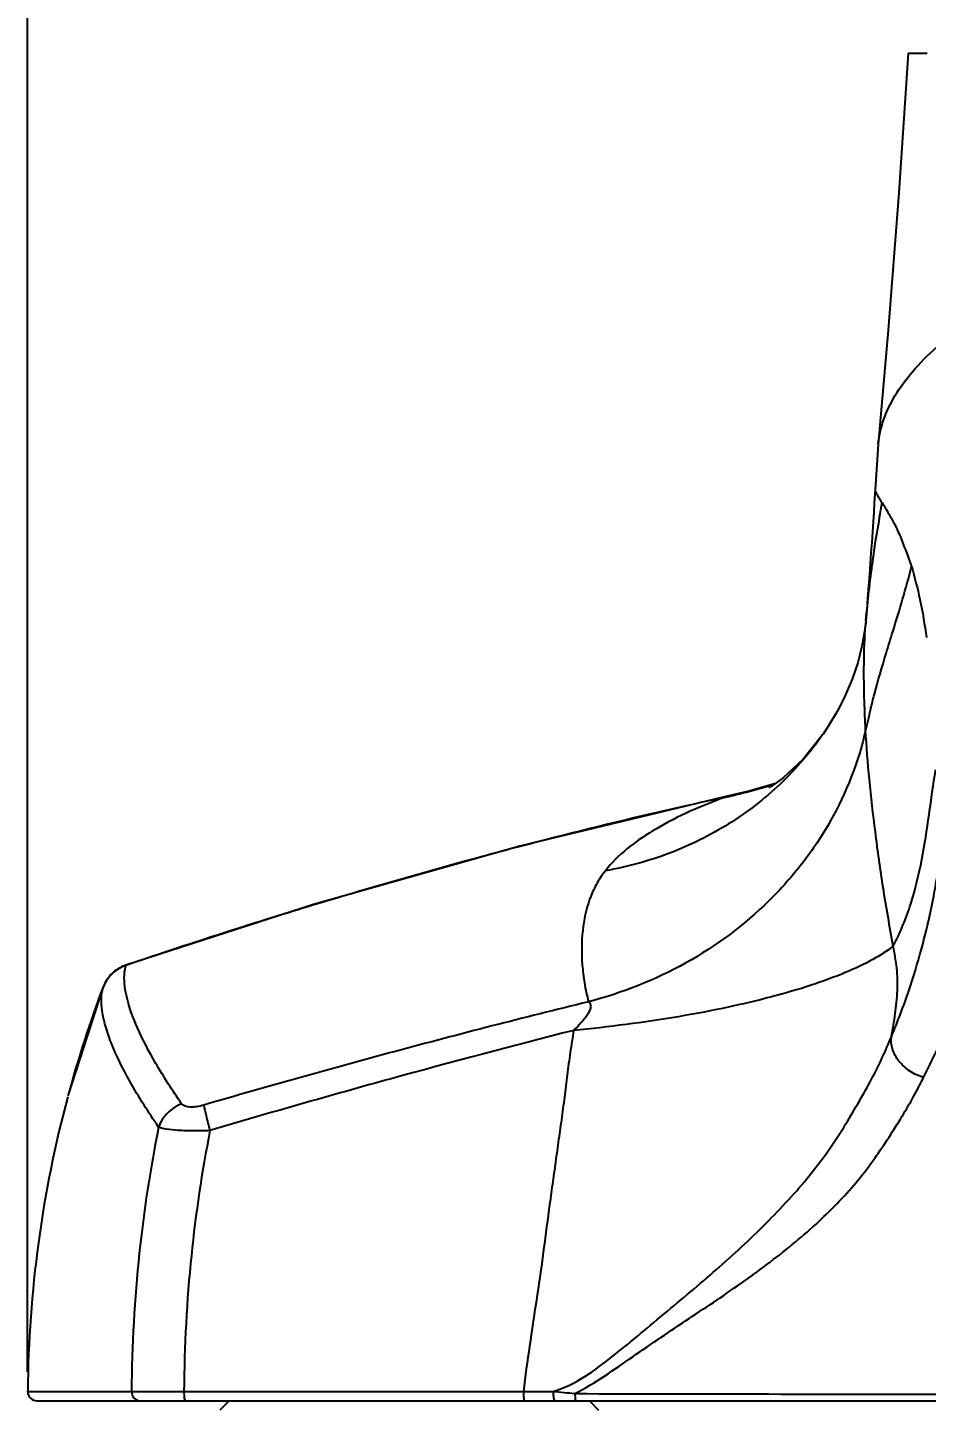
# Model space of a CAD drawing. Header units: millimetres. Extents: x 3495 to 4455, y 26793 to 27144.
# Drawn here: x 4281.6 to 4330.1, y 27005.4 to 27079.9 of the extents above; entities that cross this region are included whole.
import ezdxf

# ---------------------------------------------------------------- set-up
doc = ezdxf.new("R2010")
doc.units = ezdxf.units.MM
doc.styles.get("Standard").update_dxf_attribs({"font": ''})
doc.styles.get('Standard').set_extended_font_data('SimSun')
doc.dimstyles.new('副本 ISO-25-2bei', dxfattribs={"dimscale": 1.7, "dimtxt": 5, "dimasz": 5, "dimexe": 0.5, "dimexo": 0.625, "dimgap": 1, "dimtad": 1, "dimlfac": 0.0393, "dimdsep": 46, "dimtxsty": 'Standard', "dimcen": 2.5, "dimclrd": 1, "dimclre": 1, "dimclrt": 3, "dimadec": 0, "dimazin": 0, "dimtfac": 1, "dimtmove": 0, "dimatfit": 3, "dimfxl": 0, "dimarcsym": 0})

# ---------------------------------------------------------------- blocks, each defined once
blk = doc.blocks.new('*D14')
at = {"color": 1, "lineweight": -2, "transparency": 16777216}
for p, q in [((4281.595, 27007.256), (4281.595, 27133.551)), ((4424.555, 27007.256), (4424.555, 27133.551)), ((4290.095, 27132.701), (4416.055, 27132.701))]:
    blk.add_line(p, q, dxfattribs=at)
at = {"color": 1, "transparency": 16777216}
for points in [[(4290.095, 27134.118), (4290.095, 27131.285), (4281.595, 27132.701)], [(4416.055, 27134.118), (4416.055, 27131.285), (4424.555, 27132.701)]]:
    blk.add_solid(points, dxfattribs=at)
at = {"layer": 'Defpoints', "color": 0, "transparency": 16777216}
for p in [(4424.555, 27132.701), (4281.595, 27006.194), (4424.555, 27006.194)]:
    blk.add_point(p, dxfattribs=at)
at = {"color": 3, "transparency": 16777216, "insert": (4353.075, 27138.651), "char_height": 8.5, "attachment_point": 5}
blk.add_mtext('5.62', dxfattribs=at)

msp = doc.modelspace()

# ---------------------------------------------------------------- linework, layer by layer
for points, knots in [([(4329.14, 27078.481), (4329.14, 27078.481), (4328.637, 27070.947), (4328.637, 27070.947), (4328.637, 27070.947), (4328.637, 27070.947), (4328.064, 27063.524), (4328.064, 27063.524), (4328.064, 27063.524), (4328.064, 27063.524), (4327.53, 27057.361), (4327.53, 27057.361)], [0, 0, 0, 0, 0.333333, 0.333333, 0.333333, 0.333333, 0.666667, 0.666667, 0.666667, 0.666667, 1, 1, 1, 1]), ([(4327.53, 27057.361), (4327.571, 27057.805), (4327.67, 27058.244), (4327.815, 27058.666), (4327.815, 27058.666), (4327.973, 27059.122), (4328.184, 27059.558), (4328.432, 27059.971), (4328.432, 27059.971), (4328.709, 27060.434), (4329.031, 27060.868), (4329.38, 27061.278), (4329.38, 27061.278), (4329.776, 27061.743), (4330.207, 27062.177), (4330.659, 27062.586)], [0, 0, 0, 0, 0.25, 0.25, 0.25, 0.25, 0.5, 0.5, 0.5, 0.5, 0.75, 0.75, 0.75, 0.75, 1, 1, 1, 1]), ([(4327.363, 27054.897), (4327.363, 27054.897), (4327.351, 27054.662), (4327.351, 27054.662), (4327.351, 27054.662), (4327.351, 27054.662), (4327.317, 27054.197), (4327.317, 27054.197), (4327.317, 27054.197), (4327.317, 27054.197), (4327.283, 27053.691), (4327.283, 27053.691), (4327.283, 27053.691), (4327.283, 27053.691), (4327.248, 27053.165), (4327.248, 27053.165), (4327.248, 27053.165), (4327.248, 27053.165), (4327.212, 27052.626), (4327.212, 27052.626), (4327.212, 27052.626), (4327.212, 27052.626), (4327.174, 27052.072), (4327.174, 27052.072), (4327.174, 27052.072), (4327.174, 27052.072), (4327.134, 27051.501), (4327.134, 27051.501), (4327.134, 27051.501), (4327.134, 27051.501), (4327.092, 27050.915), (4327.092, 27050.915), (4327.092, 27050.915), (4327.092, 27050.915), (4327.048, 27050.311), (4327.048, 27050.311), (4327.048, 27050.311), (4327.048, 27050.311), (4327.003, 27049.694), (4327.003, 27049.694), (4327.003, 27049.694), (4327.003, 27049.694), (4326.956, 27049.063), (4326.956, 27049.063), (4326.956, 27049.063), (4326.956, 27049.063), (4326.906, 27048.418), (4326.906, 27048.418), (4326.906, 27048.418), (4326.906, 27048.418), (4326.86, 27047.828), (4326.86, 27047.828)], [0, 0, 0, 0, 0.076923, 0.076923, 0.076923, 0.076923, 0.153846, 0.153846, 0.153846, 0.153846, 0.230769, 0.230769, 0.230769, 0.230769, 0.307692, 0.307692, 0.307692, 0.307692, 0.384615, 0.384615, 0.384615, 0.384615, 0.461538, 0.461538, 0.461538, 0.461538, 0.538462, 0.538462, 0.538462, 0.538462, 0.615385, 0.615385, 0.615385, 0.615385, 0.692308, 0.692308, 0.692308, 0.692308, 0.769231, 0.769231, 0.769231, 0.769231, 0.846154, 0.846154, 0.846154, 0.846154, 0.923077, 0.923077, 0.923077, 0.923077, 1, 1, 1, 1]), ([(4327.363, 27054.898), (4327.362, 27054.864), (4327.374, 27054.83), (4327.388, 27054.796), (4327.388, 27054.796), (4327.41, 27054.744), (4327.435, 27054.695), (4327.462, 27054.647), (4327.462, 27054.647), (4327.499, 27054.58), (4327.539, 27054.515), (4327.58, 27054.45), (4327.58, 27054.45), (4327.631, 27054.368), (4327.681, 27054.286), (4327.732, 27054.205)], [0, 0, 0, 0, 0.25, 0.25, 0.25, 0.25, 0.5, 0.5, 0.5, 0.5, 0.75, 0.75, 0.75, 0.75, 1, 1, 1, 1]), ([(4326.864, 27047.833), (4326.913, 27048.366), (4326.968, 27048.899), (4327.029, 27049.431), (4327.029, 27049.431), (4327.09, 27049.964), (4327.156, 27050.496), (4327.228, 27051.027), (4327.228, 27051.027), (4327.3, 27051.558), (4327.376, 27052.089), (4327.466, 27052.619), (4327.466, 27052.619), (4327.555, 27053.149), (4327.657, 27053.676), (4327.732, 27054.208)], [0, 0, 0, 0, 0.25, 0.25, 0.25, 0.25, 0.5, 0.5, 0.5, 0.5, 0.75, 0.75, 0.75, 0.75, 1, 1, 1, 1]), ([(4327.732, 27054.206), (4327.795, 27054.117), (4327.852, 27054.024), (4327.906, 27053.93), (4327.906, 27053.93), (4327.972, 27053.82), (4328.035, 27053.71), (4328.099, 27053.6), (4328.099, 27053.6), (4328.206, 27053.414), (4328.312, 27053.228), (4328.41, 27053.037), (4328.41, 27053.037), (4328.525, 27052.814), (4328.628, 27052.585), (4328.725, 27052.354), (4328.725, 27052.354), (4328.832, 27052.093), (4328.93, 27051.828), (4329.029, 27051.563), (4329.029, 27051.563), (4329.129, 27051.296), (4329.23, 27051.028), (4329.326, 27050.76)], [0, 0, 0, 0, 0.166667, 0.166667, 0.166667, 0.166667, 0.333333, 0.333333, 0.333333, 0.333333, 0.5, 0.5, 0.5, 0.5, 0.666667, 0.666667, 0.666667, 0.666667, 0.833333, 0.833333, 0.833333, 0.833333, 1, 1, 1, 1]), ([(4327.954, 27046.055), (4328.073, 27046.448), (4328.195, 27046.841), (4328.315, 27047.233), (4328.315, 27047.233), (4328.677, 27048.402), (4329.031, 27049.573), (4329.326, 27050.76)], [0, 0, 0, 0, 0.5, 0.5, 0.5, 0.5, 1, 1, 1, 1]), ([(4329.326, 27050.76), (4329.495, 27050.173), (4329.648, 27049.58), (4329.777, 27048.982), (4329.777, 27048.982), (4329.924, 27048.301), (4330.038, 27047.613), (4330.13, 27046.923)], [0, 0, 0, 0, 0.5, 0.5, 0.5, 0.5, 1, 1, 1, 1]), ([(4326.795, 27047.246), (4326.795, 27047.246), (4326.651, 27046.447), (4326.651, 27046.447), (4326.651, 27046.447), (4326.651, 27046.447), (4326.422, 27045.559), (4326.422, 27045.559), (4326.422, 27045.559), (4326.422, 27045.559), (4326.121, 27044.667), (4326.121, 27044.667), (4326.121, 27044.667), (4326.121, 27044.667), (4325.75, 27043.785), (4325.75, 27043.785), (4325.75, 27043.785), (4325.75, 27043.785), (4325.363, 27043.013), (4325.363, 27043.013), (4325.363, 27043.013), (4325.363, 27043.013), (4324.845, 27042.143), (4324.845, 27042.143), (4324.845, 27042.143), (4324.845, 27042.143), (4324.554, 27041.708), (4324.554, 27041.708)], [0, 0, 0, 0, 0.142857, 0.142857, 0.142857, 0.142857, 0.285714, 0.285714, 0.285714, 0.285714, 0.428571, 0.428571, 0.428571, 0.428571, 0.571429, 0.571429, 0.571429, 0.571429, 0.714286, 0.714286, 0.714286, 0.714286, 0.857143, 0.857143, 0.857143, 0.857143, 1, 1, 1, 1]), ([(4326.849, 27041.925), (4326.82, 27042.437), (4326.799, 27042.949), (4326.783, 27043.461), (4326.783, 27043.461), (4326.741, 27044.829), (4326.746, 27046.201), (4326.84, 27047.565)], [0, 0, 0, 0, 0.5, 0.5, 0.5, 0.5, 1, 1, 1, 1]), ([(4327.115, 27043.052), (4327.182, 27043.321), (4327.251, 27043.59), (4327.322, 27043.858), (4327.322, 27043.858), (4327.519, 27044.595), (4327.732, 27045.327), (4327.954, 27046.055)], [0, 0, 0, 0, 0.5, 0.5, 0.5, 0.5, 1, 1, 1, 1]), ([(4326.849, 27041.925), (4326.463, 27040.204), (4325.808, 27038.532), (4324.936, 27036.994), (4324.936, 27036.994), (4324.491, 27036.206), (4323.988, 27035.454), (4323.436, 27034.739), (4323.436, 27034.739), (4322.876, 27034.014), (4322.266, 27033.328), (4321.611, 27032.685), (4321.611, 27032.685), (4320.282, 27031.382), (4318.771, 27030.258), (4317.142, 27029.347), (4317.142, 27029.347), (4315.489, 27028.423), (4313.715, 27027.717), (4311.888, 27027.247)], [0, 0, 0, 0, 0.2, 0.2, 0.2, 0.2, 0.4, 0.4, 0.4, 0.4, 0.6, 0.6, 0.6, 0.6, 0.8, 0.8, 0.8, 0.8, 1, 1, 1, 1]), ([(4328.338, 27030.258), (4328.149, 27031.308), (4327.96, 27032.357), (4327.793, 27033.411), (4327.793, 27033.411), (4327.636, 27034.412), (4327.498, 27035.417), (4327.373, 27036.423), (4327.373, 27036.423), (4327.255, 27037.368), (4327.147, 27038.315), (4327.055, 27039.263), (4327.055, 27039.263), (4326.967, 27040.149), (4326.894, 27041.036), (4326.849, 27041.925)], [0, 0, 0, 0, 0.25, 0.25, 0.25, 0.25, 0.5, 0.5, 0.5, 0.5, 0.75, 0.75, 0.75, 0.75, 1, 1, 1, 1]), ([(4324.52, 27041.661), (4323.851, 27040.704), (4323.081, 27039.814), (4322.231, 27039.009), (4322.231, 27039.009), (4321.377, 27038.199), (4320.442, 27037.477), (4319.446, 27036.854), (4319.446, 27036.854), (4318.44, 27036.224), (4317.372, 27035.696), (4316.262, 27035.274), (4316.262, 27035.274), (4315.14, 27034.847), (4313.975, 27034.528), (4312.793, 27034.323)], [0, 0, 0, 0, 0.25, 0.25, 0.25, 0.25, 0.5, 0.5, 0.5, 0.5, 0.75, 0.75, 0.75, 0.75, 1, 1, 1, 1]), ([(4324.521, 27041.661), (4324.521, 27041.661), (4323.468, 27040.353), (4323.468, 27040.353), (4323.468, 27040.353), (4323.468, 27040.353), (4322.389, 27039.339), (4322.389, 27039.339), (4322.389, 27039.339), (4322.389, 27039.339), (4321.747, 27038.875), (4321.747, 27038.875), (4321.747, 27038.875), (4321.747, 27038.875), (4321.615, 27038.796), (4321.615, 27038.796)], [0, 0, 0, 0, 0.25, 0.25, 0.25, 0.25, 0.5, 0.5, 0.5, 0.5, 0.75, 0.75, 0.75, 0.75, 1, 1, 1, 1]), ([(4328.339, 27030.258), (4328.727, 27030.985), (4329.037, 27031.755), (4329.287, 27032.542), (4329.287, 27032.542), (4329.537, 27033.326), (4329.725, 27034.128), (4329.881, 27034.935), (4329.881, 27034.935), (4330.192, 27036.545), (4330.371, 27038.178), (4330.631, 27039.796)], [0, 0, 0, 0, 0.333333, 0.333333, 0.333333, 0.333333, 0.666667, 0.666667, 0.666667, 0.666667, 1, 1, 1, 1]), ([(4321.935, 27039.011), (4321.935, 27039.011), (4320.544, 27038.621), (4320.544, 27038.621), (4320.544, 27038.621), (4320.544, 27038.621), (4319.224, 27038.311), (4319.224, 27038.311)], [0, 0, 0, 0, 0.5, 0.5, 0.5, 0.5, 1, 1, 1, 1]), ([(4319.224, 27038.311), (4319.224, 27038.311), (4308.167, 27035.656), (4308.167, 27035.656), (4308.167, 27035.656), (4308.167, 27035.656), (4297.037, 27032.5), (4297.037, 27032.5), (4297.037, 27032.5), (4297.037, 27032.5), (4286.896, 27029.232), (4286.896, 27029.232)], [0, 0, 0, 0, 0.333333, 0.333333, 0.333333, 0.333333, 0.666667, 0.666667, 0.666667, 0.666667, 1, 1, 1, 1]), ([(4319.232, 27038.287), (4318.516, 27038.024), (4317.808, 27037.736), (4317.118, 27037.415), (4317.118, 27037.415), (4316.506, 27037.129), (4315.908, 27036.817), (4315.328, 27036.463), (4315.328, 27036.463), (4314.379, 27035.884), (4313.478, 27035.191), (4312.793, 27034.323)], [0, 0, 0, 0, 0.333333, 0.333333, 0.333333, 0.333333, 0.666667, 0.666667, 0.666667, 0.666667, 1, 1, 1, 1]), ([(4312.793, 27034.323), (4312.606, 27034.088), (4312.443, 27033.834), (4312.3, 27033.569), (4312.3, 27033.569), (4312.163, 27033.315), (4312.044, 27033.052), (4311.945, 27032.781), (4311.945, 27032.781), (4311.748, 27032.24), (4311.632, 27031.669), (4311.571, 27031.095), (4311.571, 27031.095), (4311.504, 27030.48), (4311.498, 27029.86), (4311.546, 27029.246), (4311.546, 27029.246), (4311.573, 27028.917), (4311.614, 27028.59), (4311.667, 27028.263), (4311.667, 27028.263), (4311.723, 27027.921), (4311.791, 27027.58), (4311.888, 27027.247)], [0, 0, 0, 0, 0.166667, 0.166667, 0.166667, 0.166667, 0.333333, 0.333333, 0.333333, 0.333333, 0.5, 0.5, 0.5, 0.5, 0.666667, 0.666667, 0.666667, 0.666667, 0.833333, 0.833333, 0.833333, 0.833333, 1, 1, 1, 1]), ([(4328.24, 27025.357), (4328.579, 27026.174), (4328.895, 27027), (4329.179, 27027.837), (4329.179, 27027.837), (4329.43, 27028.577), (4329.655, 27029.327), (4329.86, 27030.082), (4329.86, 27030.082), (4330.048, 27030.776), (4330.218, 27031.476), (4330.368, 27032.179), (4330.368, 27032.179), (4330.515, 27032.862), (4330.642, 27033.548), (4330.745, 27034.238)], [0, 0, 0, 0, 0.25, 0.25, 0.25, 0.25, 0.5, 0.5, 0.5, 0.5, 0.75, 0.75, 0.75, 0.75, 1, 1, 1, 1]), ([(4329.978, 27023.157), (4330.368, 27023.929), (4330.74, 27024.712), (4331.086, 27025.506), (4331.086, 27025.506), (4331.395, 27026.212), (4331.684, 27026.927), (4331.961, 27027.647), (4331.961, 27027.647), (4332.214, 27028.303), (4332.455, 27028.963), (4332.683, 27029.628), (4332.683, 27029.628), (4332.897, 27030.247), (4333.098, 27030.87), (4333.281, 27031.499)], [0, 0, 0, 0, 0.25, 0.25, 0.25, 0.25, 0.5, 0.5, 0.5, 0.5, 0.75, 0.75, 0.75, 0.75, 1, 1, 1, 1]), ([(4328.34, 27030.258), (4327.996, 27029.981), (4327.619, 27029.744), (4327.232, 27029.53), (4327.232, 27029.53), (4326.75, 27029.264), (4326.25, 27029.032), (4325.744, 27028.82), (4325.744, 27028.82), (4325.142, 27028.569), (4324.528, 27028.346), (4323.909, 27028.142), (4323.909, 27028.142), (4323.201, 27027.909), (4322.484, 27027.701), (4321.764, 27027.511), (4321.764, 27027.511), (4320.965, 27027.3), (4320.162, 27027.112), (4319.354, 27026.94), (4319.354, 27026.94), (4318.485, 27026.754), (4317.612, 27026.588), (4316.735, 27026.44), (4316.735, 27026.44), (4314.862, 27026.121), (4312.976, 27025.884), (4311.086, 27025.698)], [0, 0, 0, 0, 0.142857, 0.142857, 0.142857, 0.142857, 0.285714, 0.285714, 0.285714, 0.285714, 0.428571, 0.428571, 0.428571, 0.428571, 0.571429, 0.571429, 0.571429, 0.571429, 0.714286, 0.714286, 0.714286, 0.714286, 0.857143, 0.857143, 0.857143, 0.857143, 1, 1, 1, 1]), ([(4328.24, 27025.357), (4328.319, 27025.77), (4328.386, 27026.184), (4328.441, 27026.6), (4328.441, 27026.6), (4328.497, 27027.012), (4328.543, 27027.425), (4328.563, 27027.84), (4328.563, 27027.84), (4328.582, 27028.247), (4328.576, 27028.656), (4328.53, 27029.059), (4328.53, 27029.059), (4328.486, 27029.461), (4328.402, 27029.858), (4328.34, 27030.258)], [0, 0, 0, 0, 0.25, 0.25, 0.25, 0.25, 0.5, 0.5, 0.5, 0.5, 0.75, 0.75, 0.75, 0.75, 1, 1, 1, 1]), ([(4286.823, 27028.706), (4286.826, 27028.75), (4286.83, 27028.794), (4286.834, 27028.838), (4286.834, 27028.838), (4286.847, 27028.962), (4286.87, 27029.085), (4286.903, 27029.205)], [0, 0, 0, 0, 0.5, 0.5, 0.5, 0.5, 1, 1, 1, 1]), ([(4286.898, 27029.223), (4286.899, 27029.221), (4286.9, 27029.218), (4286.901, 27029.216), (4286.901, 27029.216), (4286.901, 27029.211), (4286.902, 27029.208), (4286.903, 27029.205)], [0, 0, 0, 0, 0.5, 0.5, 0.5, 0.5, 1, 1, 1, 1]), ([(4286.31, 27028.912), (4286.31, 27028.912), (4285.894, 27028.464), (4285.894, 27028.464), (4285.894, 27028.464), (4285.894, 27028.464), (4285.677, 27028.048), (4285.677, 27028.048)], [0, 0, 0, 0, 0.5, 0.5, 0.5, 0.5, 1, 1, 1, 1]), ([(4289.914, 27021.736), (4289.419, 27022.452), (4288.945, 27023.183), (4288.508, 27023.938), (4288.508, 27023.938), (4288.149, 27024.556), (4287.814, 27025.19), (4287.526, 27025.845), (4287.526, 27025.845), (4287.299, 27026.36), (4287.102, 27026.888), (4286.967, 27027.438), (4286.967, 27027.438), (4286.865, 27027.854), (4286.799, 27028.282), (4286.823, 27028.706)], [0, 0, 0, 0, 0.25, 0.25, 0.25, 0.25, 0.5, 0.5, 0.5, 0.5, 0.75, 0.75, 0.75, 0.75, 1, 1, 1, 1]), ([(4288.673, 27020.475), (4288.12, 27021.278), (4287.595, 27022.101), (4287.119, 27022.951), (4287.119, 27022.951), (4286.739, 27023.63), (4286.389, 27024.327), (4286.105, 27025.052), (4286.105, 27025.052), (4285.99, 27025.348), (4285.885, 27025.649), (4285.8, 27025.953), (4285.8, 27025.953), (4285.726, 27026.215), (4285.666, 27026.479), (4285.626, 27026.751), (4285.626, 27026.751), (4285.565, 27027.177), (4285.555, 27027.621), (4285.672, 27028.032)], [0, 0, 0, 0, 0.2, 0.2, 0.2, 0.2, 0.4, 0.4, 0.4, 0.4, 0.6, 0.6, 0.6, 0.6, 0.8, 0.8, 0.8, 0.8, 1, 1, 1, 1]), ([(4311.888, 27027.247), (4308.404, 27026.399), (4304.93, 27025.5), (4301.467, 27024.568), (4301.467, 27024.568), (4299.736, 27024.101), (4298.008, 27023.627), (4296.282, 27023.145), (4296.282, 27023.145), (4294.557, 27022.663), (4292.835, 27022.174), (4291.117, 27021.668)], [0, 0, 0, 0, 0.333333, 0.333333, 0.333333, 0.333333, 0.666667, 0.666667, 0.666667, 0.666667, 1, 1, 1, 1]), ([(4311.888, 27027.247), (4311.924, 27027.213), (4311.955, 27027.173), (4311.974, 27027.128), (4311.974, 27027.128), (4311.997, 27027.073), (4312.003, 27027.013), (4311.998, 27026.955), (4311.998, 27026.955), (4311.991, 27026.882), (4311.967, 27026.813), (4311.936, 27026.746), (4311.936, 27026.746), (4311.901, 27026.67), (4311.858, 27026.598), (4311.81, 27026.528), (4311.81, 27026.528), (4311.71, 27026.379), (4311.593, 27026.241), (4311.472, 27026.105), (4311.472, 27026.105), (4311.347, 27025.966), (4311.218, 27025.83), (4311.086, 27025.698)], [0, 0, 0, 0, 0.166667, 0.166667, 0.166667, 0.166667, 0.333333, 0.333333, 0.333333, 0.333333, 0.5, 0.5, 0.5, 0.5, 0.666667, 0.666667, 0.666667, 0.666667, 0.833333, 0.833333, 0.833333, 0.833333, 1, 1, 1, 1]), ([(4311.086, 27025.698), (4307.791, 27024.868), (4304.507, 27023.994), (4301.231, 27023.091), (4301.231, 27023.091), (4299.594, 27022.64), (4297.96, 27022.18), (4296.328, 27021.714), (4296.328, 27021.714), (4294.696, 27021.248), (4293.068, 27020.774), (4291.443, 27020.285)], [0, 0, 0, 0, 0.333333, 0.333333, 0.333333, 0.333333, 0.666667, 0.666667, 0.666667, 0.666667, 1, 1, 1, 1]), ([(4311.086, 27025.698), (4311.018, 27025.3), (4310.953, 27024.9), (4310.895, 27024.5), (4310.895, 27024.5), (4310.836, 27024.099), (4310.785, 27023.697), (4310.734, 27023.295), (4310.734, 27023.295), (4310.684, 27022.892), (4310.635, 27022.488), (4310.584, 27022.085), (4310.584, 27022.085), (4310.532, 27021.681), (4310.477, 27021.277), (4310.421, 27020.873), (4310.421, 27020.873), (4310.364, 27020.47), (4310.305, 27020.065), (4310.248, 27019.66), (4310.248, 27019.66), (4310.192, 27019.255), (4310.138, 27018.849), (4310.083, 27018.444), (4310.083, 27018.444), (4310.027, 27018.037), (4309.97, 27017.631), (4309.912, 27017.225), (4309.912, 27017.225), (4309.855, 27016.819), (4309.798, 27016.411), (4309.743, 27016.004), (4309.743, 27016.004), (4309.632, 27015.188), (4309.531, 27014.371), (4309.421, 27013.555), (4309.421, 27013.555), (4309.312, 27012.737), (4309.193, 27011.92), (4309.07, 27011.104), (4309.07, 27011.104), (4308.946, 27010.287), (4308.818, 27009.47), (4308.698, 27008.652), (4308.698, 27008.652), (4308.578, 27007.834), (4308.467, 27007.014), (4308.372, 27006.193)], [0, 0, 0, 0, 0.083333, 0.083333, 0.083333, 0.083333, 0.166667, 0.166667, 0.166667, 0.166667, 0.25, 0.25, 0.25, 0.25, 0.333333, 0.333333, 0.333333, 0.333333, 0.416667, 0.416667, 0.416667, 0.416667, 0.5, 0.5, 0.5, 0.5, 0.583333, 0.583333, 0.583333, 0.583333, 0.666667, 0.666667, 0.666667, 0.666667, 0.75, 0.75, 0.75, 0.75, 0.833333, 0.833333, 0.833333, 0.833333, 0.916667, 0.916667, 0.916667, 0.916667, 1, 1, 1, 1]), ([(4309.975, 27006.201), (4311.185, 27006.547), (4312.231, 27007.334), (4313.224, 27008.126), (4313.224, 27008.126), (4313.722, 27008.524), (4314.206, 27008.922), (4314.691, 27009.324), (4314.691, 27009.324), (4315.174, 27009.723), (4315.658, 27010.125), (4316.141, 27010.528), (4316.141, 27010.528), (4317.094, 27011.324), (4318.043, 27012.123), (4318.973, 27012.945), (4318.973, 27012.945), (4319.879, 27013.746), (4320.767, 27014.568), (4321.617, 27015.428), (4321.617, 27015.428), (4322.03, 27015.845), (4322.433, 27016.27), (4322.825, 27016.706), (4322.825, 27016.706), (4323.205, 27017.128), (4323.574, 27017.561), (4323.93, 27018.003), (4323.93, 27018.003), (4324.271, 27018.43), (4324.6, 27018.867), (4324.913, 27019.315), (4324.913, 27019.315), (4325.213, 27019.743), (4325.497, 27020.182), (4325.768, 27020.628), (4325.768, 27020.628), (4326.023, 27021.044), (4326.266, 27021.465), (4326.509, 27021.886), (4326.509, 27021.886), (4326.733, 27022.277), (4326.958, 27022.667), (4327.169, 27023.065), (4327.169, 27023.065), (4327.373, 27023.449), (4327.565, 27023.839), (4327.748, 27024.233), (4327.748, 27024.233), (4327.92, 27024.604), (4328.083, 27024.98), (4328.24, 27025.357)], [0, 0, 0, 0, 0.076923, 0.076923, 0.076923, 0.076923, 0.153846, 0.153846, 0.153846, 0.153846, 0.230769, 0.230769, 0.230769, 0.230769, 0.307692, 0.307692, 0.307692, 0.307692, 0.384615, 0.384615, 0.384615, 0.384615, 0.461538, 0.461538, 0.461538, 0.461538, 0.538462, 0.538462, 0.538462, 0.538462, 0.615385, 0.615385, 0.615385, 0.615385, 0.692308, 0.692308, 0.692308, 0.692308, 0.769231, 0.769231, 0.769231, 0.769231, 0.846154, 0.846154, 0.846154, 0.846154, 0.923077, 0.923077, 0.923077, 0.923077, 1, 1, 1, 1]), ([(4329.978, 27023.156), (4329.716, 27023.232), (4329.464, 27023.349), (4329.235, 27023.5), (4329.235, 27023.5), (4329.012, 27023.647), (4328.812, 27023.827), (4328.647, 27024.037), (4328.647, 27024.037), (4328.493, 27024.23), (4328.37, 27024.45), (4328.298, 27024.687), (4328.298, 27024.687), (4328.231, 27024.903), (4328.207, 27025.135), (4328.24, 27025.357)], [0, 0, 0, 0, 0.25, 0.25, 0.25, 0.25, 0.5, 0.5, 0.5, 0.5, 0.75, 0.75, 0.75, 0.75, 1, 1, 1, 1]), ([(4311.15, 27006.082), (4311.705, 27006.356), (4312.231, 27006.685), (4312.746, 27007.027), (4312.746, 27007.027), (4313.261, 27007.37), (4313.766, 27007.723), (4314.274, 27008.076), (4314.274, 27008.076), (4314.779, 27008.426), (4315.286, 27008.772), (4315.795, 27009.116), (4315.795, 27009.116), (4316.301, 27009.458), (4316.808, 27009.796), (4317.316, 27010.134), (4317.316, 27010.134), (4318.314, 27010.799), (4319.311, 27011.466), (4320.29, 27012.16), (4320.29, 27012.16), (4321.234, 27012.829), (4322.161, 27013.525), (4323.051, 27014.265), (4323.051, 27014.265), (4323.478, 27014.62), (4323.896, 27014.986), (4324.303, 27015.364), (4324.303, 27015.364), (4324.695, 27015.728), (4325.076, 27016.102), (4325.444, 27016.491), (4325.444, 27016.491), (4325.796, 27016.862), (4326.134, 27017.245), (4326.458, 27017.64), (4326.458, 27017.64), (4326.766, 27018.015), (4327.06, 27018.401), (4327.341, 27018.797), (4327.341, 27018.797), (4327.606, 27019.172), (4327.86, 27019.556), (4328.11, 27019.941), (4328.11, 27019.941), (4328.348, 27020.307), (4328.584, 27020.675), (4328.811, 27021.048), (4328.811, 27021.048), (4329.026, 27021.401), (4329.234, 27021.758), (4329.434, 27022.121), (4329.434, 27022.121), (4329.621, 27022.462), (4329.803, 27022.808), (4329.978, 27023.157)], [0, 0, 0, 0, 0.071429, 0.071429, 0.071429, 0.071429, 0.142857, 0.142857, 0.142857, 0.142857, 0.214286, 0.214286, 0.214286, 0.214286, 0.285714, 0.285714, 0.285714, 0.285714, 0.357143, 0.357143, 0.357143, 0.357143, 0.428571, 0.428571, 0.428571, 0.428571, 0.5, 0.5, 0.5, 0.5, 0.571429, 0.571429, 0.571429, 0.571429, 0.642857, 0.642857, 0.642857, 0.642857, 0.714286, 0.714286, 0.714286, 0.714286, 0.785714, 0.785714, 0.785714, 0.785714, 0.857143, 0.857143, 0.857143, 0.857143, 0.928571, 0.928571, 0.928571, 0.928571, 1, 1, 1, 1]), ([(4289.914, 27021.736), (4289.632, 27021.624), (4289.369, 27021.452), (4289.153, 27021.233), (4289.153, 27021.233), (4288.941, 27021.018), (4288.774, 27020.757), (4288.673, 27020.475)], [0, 0, 0, 0, 0.5, 0.5, 0.5, 0.5, 1, 1, 1, 1]), ([(4291.117, 27021.668), (4290.985, 27021.629), (4290.849, 27021.597), (4290.715, 27021.576), (4290.715, 27021.576), (4290.596, 27021.558), (4290.478, 27021.548), (4290.351, 27021.555), (4290.351, 27021.555), (4290.185, 27021.566), (4290.004, 27021.606), (4289.914, 27021.736)], [0, 0, 0, 0, 0.333333, 0.333333, 0.333333, 0.333333, 0.666667, 0.666667, 0.666667, 0.666667, 1, 1, 1, 1]), ([(4291.117, 27021.668), (4291.143, 27021.477), (4291.186, 27021.289), (4291.23, 27021.101), (4291.23, 27021.101), (4291.296, 27020.828), (4291.367, 27020.556), (4291.443, 27020.285)], [0, 0, 0, 0, 0.5, 0.5, 0.5, 0.5, 1, 1, 1, 1]), ([(4291.443, 27020.285), (4291.139, 27020.273), (4290.836, 27020.267), (4290.532, 27020.268), (4290.532, 27020.268), (4290.262, 27020.27), (4289.992, 27020.278), (4289.723, 27020.297), (4289.723, 27020.297), (4289.511, 27020.311), (4289.299, 27020.332), (4289.087, 27020.367), (4289.087, 27020.367), (4288.945, 27020.391), (4288.804, 27020.42), (4288.673, 27020.475)], [0, 0, 0, 0, 0.25, 0.25, 0.25, 0.25, 0.5, 0.5, 0.5, 0.5, 0.75, 0.75, 0.75, 0.75, 1, 1, 1, 1]), ([(4281.615, 27006.194), (4281.615, 27006.199), (4281.61, 27006.204), (4281.605, 27006.204), (4281.605, 27006.204), (4281.6, 27006.204), (4281.595, 27006.199), (4281.595, 27006.194), (4281.595, 27006.194), (4281.595, 27006.188), (4281.6, 27006.184), (4281.605, 27006.184), (4281.605, 27006.184), (4281.61, 27006.184), (4281.615, 27006.188), (4281.615, 27006.194)], [0, 0, 0, 0, 0.25, 0.25, 0.25, 0.25, 0.5, 0.5, 0.5, 0.5, 0.75, 0.75, 0.75, 0.75, 1, 1, 1, 1]), ([(4281.605, 27006.194), (4281.604, 27006.061), (4281.656, 27005.933), (4281.75, 27005.838), (4281.75, 27005.838), (4281.844, 27005.744), (4281.971, 27005.691), (4282.104, 27005.691)], [0, 0, 0, 0, 0.5, 0.5, 0.5, 0.5, 1, 1, 1, 1]), ([(4287.209, 27006.194), (4287.208, 27006.067), (4287.255, 27005.934), (4287.344, 27005.838), (4287.344, 27005.838), (4287.43, 27005.748), (4287.555, 27005.691), (4287.676, 27005.691)], [0, 0, 0, 0, 0.5, 0.5, 0.5, 0.5, 1, 1, 1, 1]), ([(4290.041, 27006.192), (4290.041, 27006.129), (4290.042, 27006.065), (4290.045, 27006.001), (4290.045, 27006.001), (4290.048, 27005.947), (4290.051, 27005.893), (4290.059, 27005.838), (4290.059, 27005.838), (4290.063, 27005.801), (4290.07, 27005.763), (4290.08, 27005.729), (4290.08, 27005.729), (4290.082, 27005.719), (4290.085, 27005.71), (4290.091, 27005.701), (4290.091, 27005.701), (4290.095, 27005.696), (4290.098, 27005.691), (4290.104, 27005.691)], [0, 0, 0, 0, 0.2, 0.2, 0.2, 0.2, 0.4, 0.4, 0.4, 0.4, 0.6, 0.6, 0.6, 0.6, 0.8, 0.8, 0.8, 0.8, 1, 1, 1, 1]), ([(4308.372, 27006.193), (4308.372, 27006.129), (4308.373, 27006.065), (4308.375, 27006.001), (4308.375, 27006.001), (4308.377, 27005.947), (4308.379, 27005.892), (4308.384, 27005.838), (4308.384, 27005.838), (4308.386, 27005.817), (4308.389, 27005.797), (4308.391, 27005.776), (4308.391, 27005.776), (4308.394, 27005.76), (4308.396, 27005.744), (4308.399, 27005.729), (4308.399, 27005.729), (4308.401, 27005.72), (4308.404, 27005.711), (4308.408, 27005.701), (4308.408, 27005.701), (4308.409, 27005.696), (4308.412, 27005.691), (4308.417, 27005.691)], [0, 0, 0, 0, 0.166667, 0.166667, 0.166667, 0.166667, 0.333333, 0.333333, 0.333333, 0.333333, 0.5, 0.5, 0.5, 0.5, 0.666667, 0.666667, 0.666667, 0.666667, 0.833333, 0.833333, 0.833333, 0.833333, 1, 1, 1, 1]), ([(4309.975, 27006.201), (4309.974, 27006.136), (4309.976, 27006.072), (4309.98, 27006.007), (4309.98, 27006.007), (4309.983, 27005.95), (4309.989, 27005.893), (4309.996, 27005.842), (4309.996, 27005.842), (4310.001, 27005.806), (4310.008, 27005.773), (4310.021, 27005.73), (4310.021, 27005.73), (4310.027, 27005.712), (4310.035, 27005.691), (4310.051, 27005.691)], [0, 0, 0, 0, 0.25, 0.25, 0.25, 0.25, 0.5, 0.5, 0.5, 0.5, 0.75, 0.75, 0.75, 0.75, 1, 1, 1, 1]), ([(4311.15, 27006.082), (4314.638, 27006.068), (4318.126, 27006.063), (4321.614, 27006.06), (4321.614, 27006.06), (4325.107, 27006.057), (4328.6, 27006.055), (4332.093, 27006.054), (4332.093, 27006.054), (4339.087, 27006.052), (4346.081, 27006.052), (4353.075, 27006.052)], [0, 0, 0, 0, 0.333333, 0.333333, 0.333333, 0.333333, 0.666667, 0.666667, 0.666667, 0.666667, 1, 1, 1, 1]), ([(4311.15, 27006.082), (4311.15, 27006.03), (4311.152, 27005.979), (4311.155, 27005.927), (4311.155, 27005.927), (4311.157, 27005.885), (4311.16, 27005.843), (4311.165, 27005.801), (4311.165, 27005.801), (4311.168, 27005.773), (4311.171, 27005.745), (4311.177, 27005.719), (4311.177, 27005.719), (4311.179, 27005.713), (4311.18, 27005.706), (4311.185, 27005.699), (4311.185, 27005.699), (4311.186, 27005.694), (4311.188, 27005.691), (4311.191, 27005.691)], [0, 0, 0, 0, 0.2, 0.2, 0.2, 0.2, 0.4, 0.4, 0.4, 0.4, 0.6, 0.6, 0.6, 0.6, 0.8, 0.8, 0.8, 0.8, 1, 1, 1, 1])]:
    msp.add_open_spline(points, degree=3, knots=knots)
for points in [[(4329.14, 27078.481), (4329.14, 27078.481), (4330.177, 27078.481), (4330.177, 27078.481)], [(4327.53, 27057.359), (4327.53, 27057.359), (4327.363, 27054.899), (4327.363, 27054.899)], [(4327.53, 27057.359), (4327.53, 27057.359), (4327.53, 27057.361), (4327.53, 27057.361)], [(4327.363, 27054.899), (4327.363, 27054.899), (4327.363, 27054.898), (4327.363, 27054.898)], [(4326.86, 27047.828), (4326.86, 27047.828), (4326.795, 27047.246), (4326.795, 27047.246)], [(4326.864, 27047.833), (4326.856, 27047.748), (4326.849, 27047.663), (4326.842, 27047.578)], [(4326.86, 27047.828), (4326.86, 27047.828), (4326.842, 27047.581), (4326.842, 27047.581)], [(4327.115, 27043.052), (4327.021, 27042.677), (4326.933, 27042.301), (4326.849, 27041.925)], [(4324.554, 27041.708), (4324.554, 27041.708), (4324.521, 27041.661), (4324.521, 27041.661)], [(4320.155, 27038.51), (4320.501, 27038.597), (4320.845, 27038.689), (4321.188, 27038.784)], [(4321.188, 27038.784), (4321.322, 27038.822), (4321.454, 27038.859), (4321.587, 27038.898)], [(4321.587, 27038.898), (4321.687, 27038.926), (4321.787, 27038.955), (4321.886, 27038.985)], [(4319.232, 27038.287), (4318.54, 27038.138), (4317.85, 27037.985), (4317.16, 27037.829)], [(4319.224, 27038.311), (4319.224, 27038.311), (4319.231, 27038.287), (4319.231, 27038.287)], [(4319.232, 27038.287), (4319.54, 27038.358), (4319.847, 27038.432), (4320.155, 27038.51)], [(4317.16, 27037.829), (4314.643, 27037.26), (4312.133, 27036.654), (4309.634, 27036.011)], [(4309.634, 27036.011), (4308.474, 27035.713), (4307.317, 27035.407), (4306.161, 27035.094)], [(4306.161, 27035.094), (4303.793, 27034.453), (4301.432, 27033.783), (4299.08, 27033.085)], [(4299.08, 27033.085), (4297.684, 27032.671), (4296.291, 27032.248), (4294.901, 27031.817)], [(4294.901, 27031.817), (4292.901, 27031.197), (4290.906, 27030.555), (4288.921, 27029.891)], [(4288.921, 27029.891), (4288.247, 27029.666), (4287.575, 27029.437), (4286.903, 27029.205)], [(4286.896, 27029.232), (4286.896, 27029.232), (4286.31, 27028.912), (4286.31, 27028.912)], [(4286.587, 27029.088), (4286.508, 27029.044), (4286.431, 27028.996), (4286.358, 27028.943)], [(4286.903, 27029.205), (4286.716, 27029.143), (4286.54, 27029.055), (4286.38, 27028.942)], [(4286.898, 27029.223), (4286.791, 27029.187), (4286.687, 27029.142), (4286.587, 27029.088)], [(4286.896, 27029.232), (4286.896, 27029.232), (4286.898, 27029.223), (4286.898, 27029.223)], [(4285.946, 27028.525), (4285.831, 27028.375), (4285.739, 27028.209), (4285.672, 27028.032)], [(4285.93, 27028.513), (4285.824, 27028.369), (4285.738, 27028.21), (4285.675, 27028.043)], [(4286.1, 27028.717), (4286.039, 27028.653), (4285.983, 27028.585), (4285.93, 27028.513)], [(4286.002, 27028.596), (4285.983, 27028.572), (4285.964, 27028.549), (4285.946, 27028.525)], [(4286.38, 27028.942), (4286.239, 27028.843), (4286.112, 27028.727), (4286.002, 27028.596)], [(4286.358, 27028.943), (4286.266, 27028.875), (4286.179, 27028.799), (4286.1, 27028.717)], [(4285.677, 27028.048), (4285.677, 27028.048), (4283.793, 27022.218), (4283.793, 27022.218)], [(4285.675, 27028.043), (4284.952, 27026.133), (4284.324, 27024.189), (4283.793, 27022.218)], [(4285.672, 27028.032), (4285.672, 27028.032), (4285.675, 27028.043), (4285.675, 27028.043)], [(4285.677, 27028.048), (4285.677, 27028.048), (4285.677, 27028.048), (4285.677, 27028.048)], [(4285.677, 27028.048), (4285.677, 27028.048), (4285.677, 27028.048), (4285.677, 27028.048)], [(4283.765, 27022.115), (4282.373, 27016.921), (4281.648, 27011.571), (4281.605, 27006.194)], [(4283.792, 27022.218), (4283.792, 27022.218), (4283.777, 27022.162), (4283.777, 27022.162)], [(4288.673, 27020.475), (4288.219, 27018.223), (4287.871, 27015.951), (4287.629, 27013.666)], [(4291.443, 27020.285), (4291.007, 27018.055), (4290.673, 27015.806), (4290.44, 27013.545)], [(4287.629, 27013.666), (4287.365, 27011.183), (4287.225, 27008.69), (4287.209, 27006.194)], [(4290.44, 27013.545), (4290.19, 27011.102), (4290.056, 27008.648), (4290.041, 27006.192)], [(4281.605, 27006.194), (4281.605, 27006.194), (4287.209, 27006.194), (4287.209, 27006.194)], [(4287.209, 27006.194), (4287.209, 27006.194), (4290.041, 27006.192), (4290.041, 27006.192)], [(4290.041, 27006.192), (4290.041, 27006.192), (4308.372, 27006.193), (4308.372, 27006.193)], [(4308.372, 27006.193), (4308.906, 27006.195), (4309.44, 27006.197), (4309.975, 27006.201)], [(4309.975, 27006.201), (4310.367, 27006.169), (4310.758, 27006.127), (4311.15, 27006.082)], [(4282.104, 27005.691), (4282.104, 27005.691), (4424.047, 27005.691), (4424.047, 27005.691)], [(4292.481, 27005.691), (4292.481, 27005.691), (4291.982, 27005.193), (4291.982, 27005.193)], [(4311.931, 27005.691), (4311.931, 27005.691), (4312.43, 27005.193), (4312.43, 27005.193)]]:
    msp.add_open_spline(points, degree=3)

# ---------------------------------------------------------------- dimensions: what is measured, and where the dimension line sits
dim = msp.add_linear_dim(base=(4424.555, 27132.701), p1=(4281.595, 27006.194), p2=(4424.555, 27006.194), dimstyle='副本 ISO-25-2bei')
dim.commit()
dim.dimension.update_dxf_attribs({"geometry": '*D14', "text_midpoint": (4353.075, 27138.651)})

doc.saveas('drawing.dxf')
